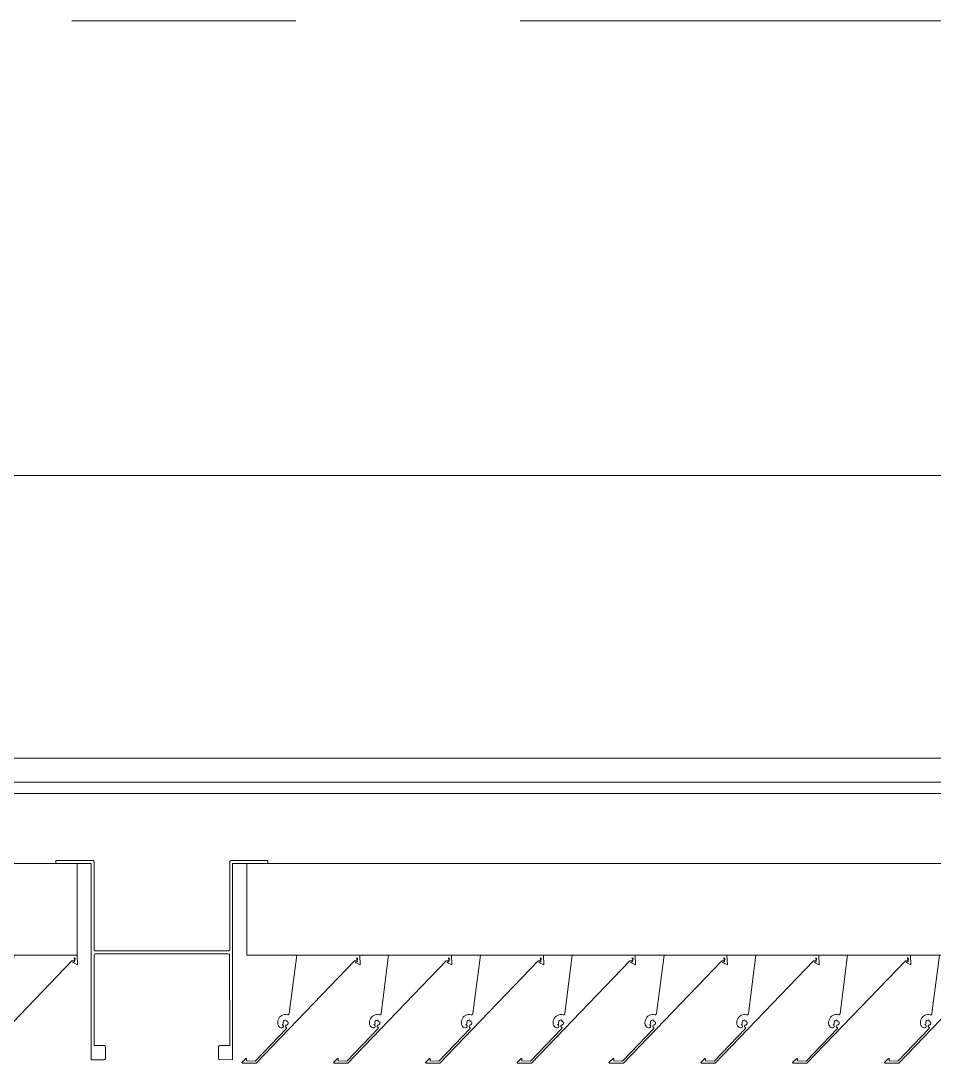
# Model space of a CAD drawing. Header units: millimetres. Extents: x -220592 to 404889, y -217665 to 38245.
# Drawn here: x 7753.5 to 7759.97, y -48111.6 to -48104.22 of the extents above; entities that cross this region are included whole.
import ezdxf

# ---------------------------------------------------------------- set-up
doc = ezdxf.new("R2010")
doc.units = ezdxf.units.MM
doc.linetypes.add('XKITLINE00', pattern=[0])
doc.layers.add('Part', color=7, linetype='Continuous', lineweight=0)
doc.layers.add('S-GRID', color=7, linetype='Continuous', lineweight=0)

# ---------------------------------------------------------------- blocks, each defined once
blk = doc.blocks.new('*A15106')
at = {"layer": 'S-GRID', "color": 7, "linetype": 'XKITLINE00', "lineweight": 0}
for p, q in [((16.216073, 106), (17.803573, 106)), ((19.391073, 106), (27.328573, 106))]:
    blk.add_line(p, q, dxfattribs=at)
blk = doc.blocks.new('*A15178')
at = {"layer": 'Part', "color": 7, "linetype": 'XKITLINE00', "lineweight": 0}
for p, q in [((10.939962, 100.610127), (39.739997, 100.610064)), ((10.939962, 100.530127), (39.739997, 100.530064))]:
    blk.add_line(p, q, dxfattribs=at)
blk = doc.blocks.new('*A15179')
at = {"layer": 'Part', "color": 7, "linetype": 'XKITLINE00', "lineweight": 0}
for p, q in [((16.368654, 100.054038), (16.104827, 100.054753)), ((16.104827, 100.054753), (16.104827, 100.05425)), ((16.373142, 100.050355), (16.368654, 100.054038)), ((16.374828, 100.0448), (16.373142, 100.050355)), ((16.375698, 99.420973), (16.374828, 100.0448)), ((17.335589, 100.048794), (17.335588, 100.048419)), ((17.339271, 100.053283), (17.335589, 100.048794)), ((17.344827, 100.054969), (17.339271, 100.053283)), ((17.604827, 100.055015), (17.344827, 100.054969)), ((17.355073, 98.644971), (17.35483, 100.034468)), ((17.60483, 100.035015), (17.604827, 100.055015)), ((16.379382, 99.416486), (16.375698, 99.420973)), ((16.384938, 99.414802), (16.379382, 99.416486)), ((17.324938, 99.414966), (16.384938, 99.414802)), ((17.328765, 99.415728), (17.324938, 99.414966)), ((17.333252, 99.419412), (17.328765, 99.415728)), ((16.375055, 98.7448), (16.374944, 99.384644)), ((16.448882, 98.744052), (16.375055, 98.7448)), ((16.453371, 98.740369), (16.448882, 98.744052)), ((17.265055, 98.744955), (17.2595, 98.743269)), ((17.33495, 98.744968), (17.265055, 98.744955)), ((16.455057, 98.734814), (16.453371, 98.740369)), ((16.45431, 98.650987), (16.455057, 98.734814)), ((17.255818, 98.738781), (17.255814, 98.738402)), ((17.2595, 98.743269), (17.255818, 98.738781))]:
    blk.add_line(p, q, dxfattribs=at)
blk = doc.blocks.new('*A15180')
at = {"layer": 'Part', "color": 7, "linetype": 'XKITLINE00', "lineweight": 0}
for p, q in [((40.030015, 102.780027), (10.690027, 102.780027)), ((40.030015, 100.780027), (10.690027, 100.780027))]:
    blk.add_line(p, q, dxfattribs=at)
blk = doc.blocks.new('*A15181')
at = {"layer": 'Part', "color": 7, "linetype": 'XKITLINE00', "lineweight": 0}
for p, q in [((16.368549, 100.053535), (16.104722, 100.05425)), ((16.104722, 100.05425), (16.104725, 100.03425)), ((16.104725, 100.03425), (16.354725, 100.034294)), ((16.354725, 100.034294), (16.354968, 98.644294)), ((16.373037, 100.049853), (16.368549, 100.053535)), ((16.374723, 100.044297), (16.373037, 100.049853)), ((16.375594, 99.420471), (16.374723, 100.044297)), ((17.335484, 100.048292), (17.334832, 99.424465)), ((17.339166, 100.05278), (17.335484, 100.048292)), ((17.344722, 100.054467), (17.339166, 100.05278)), ((17.604722, 100.054512), (17.344722, 100.054467)), ((17.354725, 100.034468), (17.604725, 100.034512)), ((17.354968, 98.644468), (17.354725, 100.034468)), ((17.604725, 100.034512), (17.604722, 100.054512)), ((16.379277, 99.415983), (16.375594, 99.420471)), ((16.384833, 99.414299), (16.379277, 99.415983)), ((17.324833, 99.414463), (16.384833, 99.414299)), ((17.32866, 99.415225), (17.324833, 99.414463)), ((17.333147, 99.418909), (17.32866, 99.415225)), ((17.334832, 99.424465), (17.333147, 99.418909)), ((16.374839, 99.384297), (16.376523, 99.389853)), ((16.37495, 98.744297), (16.374839, 99.384297)), ((16.376523, 99.389853), (16.38101, 99.393537)), ((16.38101, 99.393537), (17.324837, 99.394463)), ((17.324837, 99.394463), (17.330393, 99.392779)), ((17.330393, 99.392779), (17.334077, 99.388292)), ((17.334077, 99.388292), (17.33495, 98.744465)), ((16.448777, 98.743549), (16.37495, 98.744297)), ((16.453266, 98.739867), (16.448777, 98.743549)), ((17.26495, 98.744453), (17.259395, 98.742766)), ((17.33495, 98.744465), (17.26495, 98.744453)), ((16.454952, 98.734311), (16.453266, 98.739867)), ((16.454206, 98.650484), (16.454952, 98.734311)), ((17.255713, 98.738278), (17.254966, 98.654451)), ((17.259395, 98.742766), (17.255713, 98.738278)), ((16.354968, 98.644294), (16.444968, 98.64431)), ((16.444968, 98.64431), (16.450523, 98.645996)), ((16.450523, 98.645996), (16.454206, 98.650484)), ((17.254966, 98.654451), (17.256652, 98.648896)), ((17.256652, 98.648896), (17.261141, 98.645213)), ((17.261141, 98.645213), (17.354968, 98.644468))]:
    blk.add_line(p, q, dxfattribs=at)
blk = doc.blocks.new('*A15284')
at = {"layer": 'Part', "color": 7, "linetype": 'XKITLINE00', "lineweight": 0}
for p, q in [((16.217484, 99.345194), (15.521238, 98.620072)), ((15.756118, 98.970988), (15.809122, 99.384796)), ((16.236027, 99.348091), (16.217484, 99.345194)), ((16.223953, 99.332836), (16.224365, 99.337959)), ((16.224365, 99.337959), (16.236556, 99.338088)), ((16.233123, 99.365107), (16.236027, 99.348091)), ((16.239696, 99.363071), (16.233123, 99.365107)), ((16.236556, 99.338088), (16.239696, 99.363071)), ((16.25483, 99.384682), (16.25744, 99.317301)), ((16.25744, 99.317301), (16.223953, 99.332836)), ((15.749376, 98.962776), (15.753928, 98.965913)), ((15.753928, 98.965913), (15.756118, 98.970988)), ((15.674359, 98.906998), (15.675144, 98.917211)), ((15.674457, 98.900199), (15.674359, 98.906998)), ((15.675093, 98.894471), (15.674457, 98.900199)), ((15.676812, 98.88897), (15.675093, 98.894471)), ((15.675144, 98.917211), (15.677767, 98.927112)), ((15.677767, 98.927112), (15.68214, 98.936375)), ((15.68214, 98.936375), (15.688118, 98.944691)), ((15.688118, 98.944691), (15.695505, 98.951787)), ((15.695505, 98.951787), (15.704055, 98.957427)), ((15.704055, 98.957427), (15.713485, 98.961425)), ((15.710996, 98.89478), (15.706015, 98.89275)), ((15.706015, 98.89275), (15.711487, 98.889808)), ((15.713403, 98.899591), (15.710996, 98.89478)), ((15.712842, 98.912009), (15.712498, 98.905509)), ((15.712498, 98.905509), (15.713403, 98.899591)), ((15.71544, 98.917977), (15.712842, 98.912009)), ((15.713485, 98.961425), (15.723484, 98.963648)), ((15.719962, 98.922659), (15.71544, 98.917977)), ((15.725836, 98.925461), (15.719962, 98.922659)), ((15.723484, 98.963648), (15.73372, 98.964023)), ((15.73232, 98.92603), (15.725836, 98.925461)), ((15.733426, 98.918325), (15.73232, 98.92603)), ((15.733248, 98.889478), (15.740822, 98.892592)), ((15.740486, 98.919494), (15.733426, 98.918325)), ((15.73372, 98.964023), (15.743854, 98.962537)), ((15.74143, 98.912329), (15.740486, 98.919494)), ((15.740822, 98.892592), (15.745608, 98.897259)), ((15.74882, 98.910007), (15.74143, 98.912329)), ((15.743854, 98.962537), (15.749376, 98.962776)), ((15.745608, 98.897259), (15.748398, 98.903335)), ((15.748398, 98.903335), (15.74882, 98.910007)), ((15.514871, 98.635107), (15.736274, 98.866123)), ((15.679552, 98.8839), (15.676812, 98.88897)), ((15.68321, 98.879447), (15.679552, 98.8839)), ((15.687653, 98.875775), (15.68321, 98.879447)), ((15.692716, 98.873021), (15.687653, 98.875775)), ((15.698212, 98.871286), (15.692716, 98.873021)), ((15.705982, 98.87079), (15.698212, 98.871286)), ((15.711456, 98.87343), (15.705982, 98.87079)), ((15.714693, 98.878574), (15.711456, 98.87343)), ((15.711487, 98.889808), (15.714705, 98.884652)), ((15.714705, 98.884652), (15.714693, 98.878574)), ((15.728885, 98.879401), (15.729091, 98.885295)), ((15.732739, 98.874937), (15.728885, 98.879401)), ((15.729091, 98.885295), (15.733248, 98.889478)), ((15.737366, 98.871282), (15.732739, 98.874937)), ((15.736274, 98.866123), (15.737366, 98.871282)), ((15.419619, 98.625306), (15.448507, 98.653955)), ((15.422087, 98.620625), (15.419619, 98.625306)), ((15.521238, 98.620072), (15.422087, 98.620625)), ((15.448507, 98.653955), (15.453428, 98.65287)), ((15.453428, 98.65287), (15.453525, 98.63545)), ((15.453525, 98.63545), (15.514871, 98.635107))]:
    blk.add_line(p, q, dxfattribs=at)
blk = doc.blocks.new('*A15285')
at = {"layer": 'Part', "color": 7, "linetype": 'XKITLINE00', "lineweight": 0}
for p, q in [((16.25483, 100.034796), (6.044744, 100.034796)), ((6.044744, 99.384796), (6.044744, 100.034796)), ((16.25483, 99.384796), (16.25483, 100.034796)), ((16.25483, 99.384796), (6.044744, 99.384796))]:
    blk.add_line(p, q, dxfattribs=at)
blk = doc.blocks.new('*A15302')
at = {"layer": 'Part', "color": 7, "linetype": 'XKITLINE00', "lineweight": 0}
for p, q in [((18.217484, 99.345194), (17.521238, 98.620072)), ((17.756118, 98.970988), (17.809122, 99.384796)), ((18.236027, 99.348091), (18.217484, 99.345194)), ((18.223953, 99.332836), (18.224365, 99.337959)), ((18.224365, 99.337959), (18.236556, 99.338088)), ((18.233123, 99.365107), (18.236027, 99.348091)), ((18.239696, 99.363071), (18.233123, 99.365107)), ((18.236556, 99.338088), (18.239696, 99.363071)), ((18.254826, 99.384796), (18.25744, 99.317301)), ((18.25744, 99.317301), (18.223953, 99.332836)), ((17.749376, 98.962776), (17.753928, 98.965913)), ((17.753928, 98.965913), (17.756118, 98.970988)), ((17.674359, 98.906998), (17.675144, 98.917211)), ((17.674457, 98.900199), (17.674359, 98.906998)), ((17.675093, 98.894471), (17.674457, 98.900199)), ((17.676812, 98.88897), (17.675093, 98.894471)), ((17.675144, 98.917211), (17.677767, 98.927112)), ((17.677767, 98.927112), (17.68214, 98.936375)), ((17.68214, 98.936375), (17.688118, 98.944691)), ((17.688118, 98.944691), (17.695505, 98.951787)), ((17.695505, 98.951787), (17.704055, 98.957427)), ((17.704055, 98.957427), (17.713485, 98.961425)), ((17.710996, 98.89478), (17.706015, 98.89275)), ((17.706015, 98.89275), (17.711487, 98.889808)), ((17.713403, 98.899591), (17.710996, 98.89478)), ((17.712842, 98.912009), (17.712498, 98.905509)), ((17.712498, 98.905509), (17.713403, 98.899591)), ((17.71544, 98.917977), (17.712842, 98.912009)), ((17.713485, 98.961425), (17.723484, 98.963648)), ((17.719962, 98.922659), (17.71544, 98.917977)), ((17.725836, 98.925461), (17.719962, 98.922659)), ((17.723484, 98.963648), (17.73372, 98.964023)), ((17.73232, 98.92603), (17.725836, 98.925461)), ((17.733426, 98.918325), (17.73232, 98.92603)), ((17.733248, 98.889478), (17.740822, 98.892592)), ((17.740486, 98.919494), (17.733426, 98.918325)), ((17.73372, 98.964023), (17.743854, 98.962537)), ((17.74143, 98.912329), (17.740486, 98.919494)), ((17.740822, 98.892592), (17.745608, 98.897259)), ((17.74882, 98.910007), (17.74143, 98.912329)), ((17.743854, 98.962537), (17.749376, 98.962776)), ((17.745608, 98.897259), (17.748398, 98.903335)), ((17.748398, 98.903335), (17.74882, 98.910007)), ((17.514871, 98.635107), (17.736274, 98.866123)), ((17.679552, 98.8839), (17.676812, 98.88897)), ((17.68321, 98.879447), (17.679552, 98.8839)), ((17.687653, 98.875775), (17.68321, 98.879447)), ((17.692716, 98.873021), (17.687653, 98.875775)), ((17.698212, 98.871286), (17.692716, 98.873021)), ((17.705982, 98.87079), (17.698212, 98.871286)), ((17.711456, 98.87343), (17.705982, 98.87079)), ((17.714693, 98.878574), (17.711456, 98.87343)), ((17.711487, 98.889808), (17.714705, 98.884652)), ((17.714705, 98.884652), (17.714693, 98.878574)), ((17.728885, 98.879401), (17.729091, 98.885295)), ((17.732739, 98.874937), (17.728885, 98.879401)), ((17.729091, 98.885295), (17.733248, 98.889478)), ((17.737366, 98.871282), (17.732739, 98.874937)), ((17.736274, 98.866123), (17.737366, 98.871282)), ((17.419619, 98.625306), (17.448507, 98.653955)), ((17.422087, 98.620625), (17.419619, 98.625306)), ((17.521238, 98.620072), (17.422087, 98.620625)), ((17.448507, 98.653955), (17.453428, 98.65287)), ((17.453428, 98.65287), (17.453525, 98.63545)), ((17.453525, 98.63545), (17.514871, 98.635107))]:
    blk.add_line(p, q, dxfattribs=at)
blk = doc.blocks.new('*A15303')
at = {"layer": 'Part', "color": 7, "linetype": 'XKITLINE00', "lineweight": 0}
for p, q in [((18.867484, 99.345194), (18.171238, 98.620072)), ((18.406118, 98.970988), (18.459122, 99.384796)), ((18.886027, 99.348091), (18.867484, 99.345194)), ((18.873953, 99.332836), (18.874365, 99.337959)), ((18.874365, 99.337959), (18.886556, 99.338088)), ((18.883123, 99.365107), (18.886027, 99.348091)), ((18.889696, 99.363071), (18.883123, 99.365107)), ((18.886556, 99.338088), (18.889696, 99.363071)), ((18.904826, 99.384796), (18.90744, 99.317301)), ((18.90744, 99.317301), (18.873953, 99.332836)), ((18.399376, 98.962776), (18.403928, 98.965913)), ((18.403928, 98.965913), (18.406118, 98.970988)), ((18.324359, 98.906998), (18.325144, 98.917211)), ((18.324457, 98.900199), (18.324359, 98.906998)), ((18.325093, 98.894471), (18.324457, 98.900199)), ((18.326812, 98.88897), (18.325093, 98.894471)), ((18.325144, 98.917211), (18.327767, 98.927112)), ((18.327767, 98.927112), (18.33214, 98.936375)), ((18.33214, 98.936375), (18.338118, 98.944691)), ((18.338118, 98.944691), (18.345505, 98.951787)), ((18.345505, 98.951787), (18.354055, 98.957427)), ((18.354055, 98.957427), (18.363485, 98.961425)), ((18.360996, 98.89478), (18.356015, 98.89275)), ((18.356015, 98.89275), (18.361487, 98.889808)), ((18.363403, 98.899591), (18.360996, 98.89478)), ((18.362842, 98.912009), (18.362498, 98.905509)), ((18.362498, 98.905509), (18.363403, 98.899591)), ((18.36544, 98.917977), (18.362842, 98.912009)), ((18.363485, 98.961425), (18.373484, 98.963648)), ((18.369962, 98.922659), (18.36544, 98.917977)), ((18.375836, 98.925461), (18.369962, 98.922659)), ((18.373484, 98.963648), (18.38372, 98.964023)), ((18.38232, 98.92603), (18.375836, 98.925461)), ((18.383426, 98.918325), (18.38232, 98.92603)), ((18.383248, 98.889478), (18.390822, 98.892592)), ((18.390486, 98.919494), (18.383426, 98.918325)), ((18.38372, 98.964023), (18.393854, 98.962537)), ((18.39143, 98.912329), (18.390486, 98.919494)), ((18.390822, 98.892592), (18.395608, 98.897259)), ((18.39882, 98.910007), (18.39143, 98.912329)), ((18.393854, 98.962537), (18.399376, 98.962776)), ((18.395608, 98.897259), (18.398398, 98.903335)), ((18.398398, 98.903335), (18.39882, 98.910007)), ((18.164871, 98.635107), (18.386274, 98.866123)), ((18.329552, 98.8839), (18.326812, 98.88897)), ((18.33321, 98.879447), (18.329552, 98.8839)), ((18.337653, 98.875775), (18.33321, 98.879447)), ((18.342716, 98.873021), (18.337653, 98.875775)), ((18.348212, 98.871286), (18.342716, 98.873021)), ((18.355982, 98.87079), (18.348212, 98.871286)), ((18.361456, 98.87343), (18.355982, 98.87079)), ((18.364693, 98.878574), (18.361456, 98.87343)), ((18.361487, 98.889808), (18.364705, 98.884652)), ((18.364705, 98.884652), (18.364693, 98.878574)), ((18.378885, 98.879401), (18.379091, 98.885295)), ((18.382739, 98.874937), (18.378885, 98.879401)), ((18.379091, 98.885295), (18.383248, 98.889478)), ((18.387366, 98.871282), (18.382739, 98.874937)), ((18.386274, 98.866123), (18.387366, 98.871282)), ((18.069619, 98.625306), (18.098507, 98.653955)), ((18.072087, 98.620625), (18.069619, 98.625306)), ((18.171238, 98.620072), (18.072087, 98.620625)), ((18.098507, 98.653955), (18.103428, 98.65287)), ((18.103428, 98.65287), (18.103525, 98.63545)), ((18.103525, 98.63545), (18.164871, 98.635107))]:
    blk.add_line(p, q, dxfattribs=at)
blk = doc.blocks.new('*A15304')
at = {"layer": 'Part', "color": 7, "linetype": 'XKITLINE00', "lineweight": 0}
for p, q in [((19.517484, 99.345194), (18.821238, 98.620072)), ((19.056118, 98.970988), (19.109122, 99.384796)), ((19.536027, 99.348091), (19.517484, 99.345194)), ((19.523953, 99.332836), (19.524365, 99.337959)), ((19.524365, 99.337959), (19.536556, 99.338088)), ((19.533123, 99.365107), (19.536027, 99.348091)), ((19.539696, 99.363071), (19.533123, 99.365107)), ((19.536556, 99.338088), (19.539696, 99.363071)), ((19.554826, 99.384796), (19.55744, 99.317301)), ((19.55744, 99.317301), (19.523953, 99.332836)), ((19.049376, 98.962776), (19.053928, 98.965913)), ((19.053928, 98.965913), (19.056118, 98.970988)), ((18.974359, 98.906998), (18.975144, 98.917211)), ((18.974457, 98.900199), (18.974359, 98.906998)), ((18.975093, 98.894471), (18.974457, 98.900199)), ((18.976812, 98.88897), (18.975093, 98.894471)), ((18.975144, 98.917211), (18.977767, 98.927112)), ((18.977767, 98.927112), (18.98214, 98.936375)), ((18.98214, 98.936375), (18.988118, 98.944691)), ((18.988118, 98.944691), (18.995505, 98.951787)), ((18.995505, 98.951787), (19.004055, 98.957427)), ((19.004055, 98.957427), (19.013485, 98.961425)), ((19.010996, 98.89478), (19.006015, 98.89275)), ((19.006015, 98.89275), (19.011487, 98.889808)), ((19.013403, 98.899591), (19.010996, 98.89478)), ((19.012842, 98.912009), (19.012498, 98.905509)), ((19.012498, 98.905509), (19.013403, 98.899591)), ((19.01544, 98.917977), (19.012842, 98.912009)), ((19.013485, 98.961425), (19.023484, 98.963648)), ((19.019962, 98.922659), (19.01544, 98.917977)), ((19.025836, 98.925461), (19.019962, 98.922659)), ((19.023484, 98.963648), (19.03372, 98.964023)), ((19.03232, 98.92603), (19.025836, 98.925461)), ((19.033426, 98.918325), (19.03232, 98.92603)), ((19.033248, 98.889478), (19.040822, 98.892592)), ((19.040486, 98.919494), (19.033426, 98.918325)), ((19.03372, 98.964023), (19.043854, 98.962537)), ((19.04143, 98.912329), (19.040486, 98.919494)), ((19.040822, 98.892592), (19.045608, 98.897259)), ((19.04882, 98.910007), (19.04143, 98.912329)), ((19.043854, 98.962537), (19.049376, 98.962776)), ((19.045608, 98.897259), (19.048398, 98.903335)), ((19.048398, 98.903335), (19.04882, 98.910007)), ((18.814871, 98.635107), (19.036274, 98.866123)), ((18.979552, 98.8839), (18.976812, 98.88897)), ((18.98321, 98.879447), (18.979552, 98.8839)), ((18.987653, 98.875775), (18.98321, 98.879447)), ((18.992716, 98.873021), (18.987653, 98.875775)), ((18.998212, 98.871286), (18.992716, 98.873021)), ((19.005982, 98.87079), (18.998212, 98.871286)), ((19.011456, 98.87343), (19.005982, 98.87079)), ((19.014693, 98.878574), (19.011456, 98.87343)), ((19.011487, 98.889808), (19.014705, 98.884652)), ((19.014705, 98.884652), (19.014693, 98.878574)), ((19.028885, 98.879401), (19.029091, 98.885295)), ((19.032739, 98.874937), (19.028885, 98.879401)), ((19.029091, 98.885295), (19.033248, 98.889478)), ((19.037366, 98.871282), (19.032739, 98.874937)), ((19.036274, 98.866123), (19.037366, 98.871282)), ((18.719619, 98.625306), (18.748507, 98.653955)), ((18.722087, 98.620625), (18.719619, 98.625306)), ((18.821238, 98.620072), (18.722087, 98.620625)), ((18.748507, 98.653955), (18.753428, 98.65287)), ((18.753428, 98.65287), (18.753525, 98.63545)), ((18.753525, 98.63545), (18.814871, 98.635107))]:
    blk.add_line(p, q, dxfattribs=at)
blk = doc.blocks.new('*A15305')
at = {"layer": 'Part', "color": 7, "linetype": 'XKITLINE00', "lineweight": 0}
for p, q in [((20.167484, 99.345194), (19.471238, 98.620072)), ((19.706118, 98.970988), (19.759122, 99.384796)), ((20.186027, 99.348091), (20.167484, 99.345194)), ((20.173953, 99.332836), (20.174365, 99.337959)), ((20.174365, 99.337959), (20.186556, 99.338088)), ((20.183123, 99.365107), (20.186027, 99.348091)), ((20.189696, 99.363071), (20.183123, 99.365107)), ((20.186556, 99.338088), (20.189696, 99.363071)), ((20.204826, 99.384796), (20.20744, 99.317301)), ((20.20744, 99.317301), (20.173953, 99.332836)), ((19.699376, 98.962776), (19.703928, 98.965913)), ((19.703928, 98.965913), (19.706118, 98.970988)), ((19.624359, 98.906998), (19.625144, 98.917211)), ((19.624457, 98.900199), (19.624359, 98.906998)), ((19.625093, 98.894471), (19.624457, 98.900199)), ((19.626812, 98.88897), (19.625093, 98.894471)), ((19.625144, 98.917211), (19.627767, 98.927112)), ((19.627767, 98.927112), (19.63214, 98.936375)), ((19.63214, 98.936375), (19.638118, 98.944691)), ((19.638118, 98.944691), (19.645505, 98.951787)), ((19.645505, 98.951787), (19.654055, 98.957427)), ((19.654055, 98.957427), (19.663485, 98.961425)), ((19.660996, 98.89478), (19.656015, 98.89275)), ((19.656015, 98.89275), (19.661487, 98.889808)), ((19.663403, 98.899591), (19.660996, 98.89478)), ((19.662842, 98.912009), (19.662498, 98.905509)), ((19.662498, 98.905509), (19.663403, 98.899591)), ((19.66544, 98.917977), (19.662842, 98.912009)), ((19.663485, 98.961425), (19.673484, 98.963648)), ((19.669962, 98.922659), (19.66544, 98.917977)), ((19.675836, 98.925461), (19.669962, 98.922659)), ((19.673484, 98.963648), (19.68372, 98.964023)), ((19.68232, 98.92603), (19.675836, 98.925461)), ((19.683426, 98.918325), (19.68232, 98.92603)), ((19.683248, 98.889478), (19.690822, 98.892592)), ((19.690486, 98.919494), (19.683426, 98.918325)), ((19.68372, 98.964023), (19.693854, 98.962537)), ((19.69143, 98.912329), (19.690486, 98.919494)), ((19.690822, 98.892592), (19.695608, 98.897259)), ((19.69882, 98.910007), (19.69143, 98.912329)), ((19.693854, 98.962537), (19.699376, 98.962776)), ((19.695608, 98.897259), (19.698398, 98.903335)), ((19.698398, 98.903335), (19.69882, 98.910007)), ((19.464871, 98.635107), (19.686274, 98.866123)), ((19.629552, 98.8839), (19.626812, 98.88897)), ((19.63321, 98.879447), (19.629552, 98.8839)), ((19.637653, 98.875775), (19.63321, 98.879447)), ((19.642716, 98.873021), (19.637653, 98.875775)), ((19.648212, 98.871286), (19.642716, 98.873021)), ((19.655982, 98.87079), (19.648212, 98.871286)), ((19.661456, 98.87343), (19.655982, 98.87079)), ((19.664693, 98.878574), (19.661456, 98.87343)), ((19.661487, 98.889808), (19.664705, 98.884652)), ((19.664705, 98.884652), (19.664693, 98.878574)), ((19.678885, 98.879401), (19.679091, 98.885295)), ((19.682739, 98.874937), (19.678885, 98.879401)), ((19.679091, 98.885295), (19.683248, 98.889478)), ((19.687366, 98.871282), (19.682739, 98.874937)), ((19.686274, 98.866123), (19.687366, 98.871282)), ((19.369619, 98.625306), (19.398507, 98.653955)), ((19.372087, 98.620625), (19.369619, 98.625306)), ((19.471238, 98.620072), (19.372087, 98.620625)), ((19.398507, 98.653955), (19.403428, 98.65287)), ((19.403428, 98.65287), (19.403525, 98.63545)), ((19.403525, 98.63545), (19.464871, 98.635107))]:
    blk.add_line(p, q, dxfattribs=at)
blk = doc.blocks.new('*A15306')
at = {"layer": 'Part', "color": 7, "linetype": 'XKITLINE00', "lineweight": 0}
for p, q in [((20.817484, 99.345194), (20.121238, 98.620072)), ((20.356118, 98.970988), (20.409122, 99.384796)), ((20.836027, 99.348091), (20.817484, 99.345194)), ((20.823953, 99.332836), (20.824365, 99.337959)), ((20.824365, 99.337959), (20.836556, 99.338088)), ((20.833123, 99.365107), (20.836027, 99.348091)), ((20.839696, 99.363071), (20.833123, 99.365107)), ((20.836556, 99.338088), (20.839696, 99.363071)), ((20.854826, 99.384796), (20.85744, 99.317301)), ((20.85744, 99.317301), (20.823953, 99.332836)), ((20.349376, 98.962776), (20.353928, 98.965913)), ((20.353928, 98.965913), (20.356118, 98.970988)), ((20.274359, 98.906998), (20.275144, 98.917211)), ((20.274457, 98.900199), (20.274359, 98.906998)), ((20.275093, 98.894471), (20.274457, 98.900199)), ((20.276812, 98.88897), (20.275093, 98.894471)), ((20.275144, 98.917211), (20.277767, 98.927112)), ((20.277767, 98.927112), (20.28214, 98.936375)), ((20.28214, 98.936375), (20.288118, 98.944691)), ((20.288118, 98.944691), (20.295505, 98.951787)), ((20.295505, 98.951787), (20.304055, 98.957427)), ((20.304055, 98.957427), (20.313485, 98.961425)), ((20.310996, 98.89478), (20.306015, 98.89275)), ((20.306015, 98.89275), (20.311487, 98.889808)), ((20.313403, 98.899591), (20.310996, 98.89478)), ((20.312842, 98.912009), (20.312498, 98.905509)), ((20.312498, 98.905509), (20.313403, 98.899591)), ((20.31544, 98.917977), (20.312842, 98.912009)), ((20.313485, 98.961425), (20.323484, 98.963648)), ((20.319962, 98.922659), (20.31544, 98.917977)), ((20.325836, 98.925461), (20.319962, 98.922659)), ((20.323484, 98.963648), (20.33372, 98.964023)), ((20.33232, 98.92603), (20.325836, 98.925461)), ((20.333426, 98.918325), (20.33232, 98.92603)), ((20.333248, 98.889478), (20.340822, 98.892592)), ((20.340486, 98.919494), (20.333426, 98.918325)), ((20.33372, 98.964023), (20.343854, 98.962537)), ((20.34143, 98.912329), (20.340486, 98.919494)), ((20.340822, 98.892592), (20.345608, 98.897259)), ((20.34882, 98.910007), (20.34143, 98.912329)), ((20.343854, 98.962537), (20.349376, 98.962776)), ((20.345608, 98.897259), (20.348398, 98.903335)), ((20.348398, 98.903335), (20.34882, 98.910007)), ((20.114871, 98.635107), (20.336274, 98.866123)), ((20.279552, 98.8839), (20.276812, 98.88897)), ((20.28321, 98.879447), (20.279552, 98.8839)), ((20.287653, 98.875775), (20.28321, 98.879447)), ((20.292716, 98.873021), (20.287653, 98.875775)), ((20.298212, 98.871286), (20.292716, 98.873021)), ((20.305982, 98.87079), (20.298212, 98.871286)), ((20.311456, 98.87343), (20.305982, 98.87079)), ((20.314693, 98.878574), (20.311456, 98.87343)), ((20.311487, 98.889808), (20.314705, 98.884652)), ((20.314705, 98.884652), (20.314693, 98.878574)), ((20.328885, 98.879401), (20.329091, 98.885295)), ((20.332739, 98.874937), (20.328885, 98.879401)), ((20.329091, 98.885295), (20.333248, 98.889478)), ((20.337366, 98.871282), (20.332739, 98.874937)), ((20.336274, 98.866123), (20.337366, 98.871282)), ((20.019619, 98.625306), (20.048507, 98.653955)), ((20.022087, 98.620625), (20.019619, 98.625306)), ((20.121238, 98.620072), (20.022087, 98.620625)), ((20.048507, 98.653955), (20.053428, 98.65287)), ((20.053428, 98.65287), (20.053525, 98.63545)), ((20.053525, 98.63545), (20.114871, 98.635107))]:
    blk.add_line(p, q, dxfattribs=at)
blk = doc.blocks.new('*A15307')
at = {"layer": 'Part', "color": 7, "linetype": 'XKITLINE00', "lineweight": 0}
for p, q in [((21.467484, 99.345194), (20.771238, 98.620072)), ((21.006118, 98.970988), (21.059122, 99.384796)), ((21.486027, 99.348091), (21.467484, 99.345194)), ((21.473953, 99.332836), (21.474365, 99.337959)), ((21.474365, 99.337959), (21.486556, 99.338088)), ((21.483123, 99.365107), (21.486027, 99.348091)), ((21.489696, 99.363071), (21.483123, 99.365107)), ((21.486556, 99.338088), (21.489696, 99.363071)), ((21.504826, 99.384796), (21.50744, 99.317301)), ((21.50744, 99.317301), (21.473953, 99.332836)), ((20.999376, 98.962776), (21.003928, 98.965913)), ((21.003928, 98.965913), (21.006118, 98.970988)), ((20.924359, 98.906998), (20.925144, 98.917211)), ((20.924457, 98.900199), (20.924359, 98.906998)), ((20.925093, 98.894471), (20.924457, 98.900199)), ((20.926812, 98.88897), (20.925093, 98.894471)), ((20.925144, 98.917211), (20.927767, 98.927112)), ((20.927767, 98.927112), (20.93214, 98.936375)), ((20.93214, 98.936375), (20.938118, 98.944691)), ((20.938118, 98.944691), (20.945505, 98.951787)), ((20.945505, 98.951787), (20.954055, 98.957427)), ((20.954055, 98.957427), (20.963485, 98.961425)), ((20.960996, 98.89478), (20.956015, 98.89275)), ((20.956015, 98.89275), (20.961487, 98.889808)), ((20.963403, 98.899591), (20.960996, 98.89478)), ((20.962842, 98.912009), (20.962498, 98.905509)), ((20.962498, 98.905509), (20.963403, 98.899591)), ((20.96544, 98.917977), (20.962842, 98.912009)), ((20.963485, 98.961425), (20.973484, 98.963648)), ((20.969962, 98.922659), (20.96544, 98.917977)), ((20.975836, 98.925461), (20.969962, 98.922659)), ((20.973484, 98.963648), (20.98372, 98.964023)), ((20.98232, 98.92603), (20.975836, 98.925461)), ((20.983426, 98.918325), (20.98232, 98.92603)), ((20.983248, 98.889478), (20.990822, 98.892592)), ((20.990486, 98.919494), (20.983426, 98.918325)), ((20.98372, 98.964023), (20.993854, 98.962537)), ((20.99143, 98.912329), (20.990486, 98.919494)), ((20.990822, 98.892592), (20.995608, 98.897259)), ((20.99882, 98.910007), (20.99143, 98.912329)), ((20.993854, 98.962537), (20.999376, 98.962776)), ((20.995608, 98.897259), (20.998398, 98.903335)), ((20.998398, 98.903335), (20.99882, 98.910007)), ((20.764871, 98.635107), (20.986274, 98.866123)), ((20.929552, 98.8839), (20.926812, 98.88897)), ((20.93321, 98.879447), (20.929552, 98.8839)), ((20.937653, 98.875775), (20.93321, 98.879447)), ((20.942716, 98.873021), (20.937653, 98.875775)), ((20.948212, 98.871286), (20.942716, 98.873021)), ((20.955982, 98.87079), (20.948212, 98.871286)), ((20.961456, 98.87343), (20.955982, 98.87079)), ((20.964693, 98.878574), (20.961456, 98.87343)), ((20.961487, 98.889808), (20.964705, 98.884652)), ((20.964705, 98.884652), (20.964693, 98.878574)), ((20.978885, 98.879401), (20.979091, 98.885295)), ((20.982739, 98.874937), (20.978885, 98.879401)), ((20.979091, 98.885295), (20.983248, 98.889478)), ((20.987366, 98.871282), (20.982739, 98.874937)), ((20.986274, 98.866123), (20.987366, 98.871282)), ((20.669619, 98.625306), (20.698507, 98.653955)), ((20.672087, 98.620625), (20.669619, 98.625306)), ((20.771238, 98.620072), (20.672087, 98.620625)), ((20.698507, 98.653955), (20.703428, 98.65287)), ((20.703428, 98.65287), (20.703525, 98.63545)), ((20.703525, 98.63545), (20.764871, 98.635107))]:
    blk.add_line(p, q, dxfattribs=at)
blk = doc.blocks.new('*A15308')
at = {"layer": 'Part', "color": 7, "linetype": 'XKITLINE00', "lineweight": 0}
for p, q in [((22.117484, 99.345194), (21.421238, 98.620072)), ((21.656118, 98.970988), (21.709122, 99.384796)), ((22.136027, 99.348091), (22.117484, 99.345194)), ((22.123953, 99.332836), (22.124365, 99.337959)), ((22.124365, 99.337959), (22.136556, 99.338088)), ((22.133123, 99.365107), (22.136027, 99.348091)), ((22.139696, 99.363071), (22.133123, 99.365107)), ((22.136556, 99.338088), (22.139696, 99.363071)), ((22.154826, 99.384796), (22.15744, 99.317301)), ((22.15744, 99.317301), (22.123953, 99.332836)), ((21.649376, 98.962776), (21.653928, 98.965913)), ((21.653928, 98.965913), (21.656118, 98.970988)), ((21.574359, 98.906998), (21.575144, 98.917211)), ((21.574457, 98.900199), (21.574359, 98.906998)), ((21.575093, 98.894471), (21.574457, 98.900199)), ((21.576812, 98.88897), (21.575093, 98.894471)), ((21.575144, 98.917211), (21.577767, 98.927112)), ((21.577767, 98.927112), (21.58214, 98.936375)), ((21.58214, 98.936375), (21.588118, 98.944691)), ((21.588118, 98.944691), (21.595505, 98.951787)), ((21.595505, 98.951787), (21.604055, 98.957427)), ((21.604055, 98.957427), (21.613485, 98.961425)), ((21.610996, 98.89478), (21.606015, 98.89275)), ((21.606015, 98.89275), (21.611487, 98.889808)), ((21.613403, 98.899591), (21.610996, 98.89478)), ((21.612842, 98.912009), (21.612498, 98.905509)), ((21.612498, 98.905509), (21.613403, 98.899591)), ((21.61544, 98.917977), (21.612842, 98.912009)), ((21.613485, 98.961425), (21.623484, 98.963648)), ((21.619962, 98.922659), (21.61544, 98.917977)), ((21.625836, 98.925461), (21.619962, 98.922659)), ((21.623484, 98.963648), (21.63372, 98.964023)), ((21.63232, 98.92603), (21.625836, 98.925461)), ((21.633426, 98.918325), (21.63232, 98.92603)), ((21.633248, 98.889478), (21.640822, 98.892592)), ((21.640486, 98.919494), (21.633426, 98.918325)), ((21.63372, 98.964023), (21.643854, 98.962537)), ((21.64143, 98.912329), (21.640486, 98.919494)), ((21.640822, 98.892592), (21.645608, 98.897259)), ((21.64882, 98.910007), (21.64143, 98.912329)), ((21.643854, 98.962537), (21.649376, 98.962776)), ((21.645608, 98.897259), (21.648398, 98.903335)), ((21.648398, 98.903335), (21.64882, 98.910007)), ((21.414871, 98.635107), (21.636274, 98.866123)), ((21.579552, 98.8839), (21.576812, 98.88897)), ((21.58321, 98.879447), (21.579552, 98.8839)), ((21.587653, 98.875775), (21.58321, 98.879447)), ((21.592716, 98.873021), (21.587653, 98.875775)), ((21.598212, 98.871286), (21.592716, 98.873021)), ((21.605982, 98.87079), (21.598212, 98.871286)), ((21.611456, 98.87343), (21.605982, 98.87079)), ((21.614693, 98.878574), (21.611456, 98.87343)), ((21.611487, 98.889808), (21.614705, 98.884652)), ((21.614705, 98.884652), (21.614693, 98.878574)), ((21.628885, 98.879401), (21.629091, 98.885295)), ((21.632739, 98.874937), (21.628885, 98.879401)), ((21.629091, 98.885295), (21.633248, 98.889478)), ((21.637366, 98.871282), (21.632739, 98.874937)), ((21.636274, 98.866123), (21.637366, 98.871282)), ((21.319619, 98.625306), (21.348507, 98.653955)), ((21.322087, 98.620625), (21.319619, 98.625306)), ((21.421238, 98.620072), (21.322087, 98.620625)), ((21.348507, 98.653955), (21.353428, 98.65287)), ((21.353428, 98.65287), (21.353525, 98.63545)), ((21.353525, 98.63545), (21.414871, 98.635107))]:
    blk.add_line(p, q, dxfattribs=at)
blk = doc.blocks.new('*A15309')
at = {"layer": 'Part', "color": 7, "linetype": 'XKITLINE00', "lineweight": 0}
for p, q in [((22.767484, 99.345194), (22.071238, 98.620072)), ((22.306118, 98.970988), (22.359122, 99.384796)), ((22.786027, 99.348091), (22.767484, 99.345194)), ((22.773953, 99.332836), (22.774365, 99.337959)), ((22.774365, 99.337959), (22.786556, 99.338088)), ((22.783123, 99.365107), (22.786027, 99.348091)), ((22.789696, 99.363071), (22.783123, 99.365107)), ((22.786556, 99.338088), (22.789696, 99.363071)), ((22.804826, 99.384796), (22.80744, 99.317301)), ((22.80744, 99.317301), (22.773953, 99.332836)), ((22.299376, 98.962776), (22.303928, 98.965913)), ((22.303928, 98.965913), (22.306118, 98.970988)), ((22.224359, 98.906998), (22.225144, 98.917211)), ((22.224457, 98.900199), (22.224359, 98.906998)), ((22.225093, 98.894471), (22.224457, 98.900199)), ((22.226812, 98.88897), (22.225093, 98.894471)), ((22.225144, 98.917211), (22.227767, 98.927112)), ((22.227767, 98.927112), (22.23214, 98.936375)), ((22.23214, 98.936375), (22.238118, 98.944691)), ((22.238118, 98.944691), (22.245505, 98.951787)), ((22.245505, 98.951787), (22.254055, 98.957427)), ((22.254055, 98.957427), (22.263485, 98.961425)), ((22.260996, 98.89478), (22.256015, 98.89275)), ((22.256015, 98.89275), (22.261487, 98.889808)), ((22.263403, 98.899591), (22.260996, 98.89478)), ((22.262842, 98.912009), (22.262498, 98.905509)), ((22.262498, 98.905509), (22.263403, 98.899591)), ((22.26544, 98.917977), (22.262842, 98.912009)), ((22.263485, 98.961425), (22.273484, 98.963648)), ((22.269962, 98.922659), (22.26544, 98.917977)), ((22.275836, 98.925461), (22.269962, 98.922659)), ((22.273484, 98.963648), (22.28372, 98.964023)), ((22.28232, 98.92603), (22.275836, 98.925461)), ((22.283426, 98.918325), (22.28232, 98.92603)), ((22.283248, 98.889478), (22.290822, 98.892592)), ((22.290486, 98.919494), (22.283426, 98.918325)), ((22.28372, 98.964023), (22.293854, 98.962537)), ((22.29143, 98.912329), (22.290486, 98.919494)), ((22.290822, 98.892592), (22.295608, 98.897259)), ((22.29882, 98.910007), (22.29143, 98.912329)), ((22.293854, 98.962537), (22.299376, 98.962776)), ((22.295608, 98.897259), (22.298398, 98.903335)), ((22.298398, 98.903335), (22.29882, 98.910007)), ((22.064871, 98.635107), (22.286274, 98.866123)), ((22.229552, 98.8839), (22.226812, 98.88897)), ((22.23321, 98.879447), (22.229552, 98.8839)), ((22.237653, 98.875775), (22.23321, 98.879447)), ((22.242716, 98.873021), (22.237653, 98.875775)), ((22.248212, 98.871286), (22.242716, 98.873021)), ((22.255982, 98.87079), (22.248212, 98.871286)), ((22.261456, 98.87343), (22.255982, 98.87079)), ((22.264693, 98.878574), (22.261456, 98.87343)), ((22.261487, 98.889808), (22.264705, 98.884652)), ((22.264705, 98.884652), (22.264693, 98.878574)), ((22.278885, 98.879401), (22.279091, 98.885295)), ((22.282739, 98.874937), (22.278885, 98.879401)), ((22.279091, 98.885295), (22.283248, 98.889478)), ((22.287366, 98.871282), (22.282739, 98.874937)), ((22.286274, 98.866123), (22.287366, 98.871282)), ((21.969619, 98.625306), (21.998507, 98.653955)), ((21.972087, 98.620625), (21.969619, 98.625306)), ((22.071238, 98.620072), (21.972087, 98.620625)), ((21.998507, 98.653955), (22.003428, 98.65287)), ((22.003428, 98.65287), (22.003525, 98.63545)), ((22.003525, 98.63545), (22.064871, 98.635107))]:
    blk.add_line(p, q, dxfattribs=at)
blk = doc.blocks.new('*A15322')
at = {"layer": 'Part', "color": 7, "linetype": 'XKITLINE00', "lineweight": 0}
for p, q in [((31.25483, 100.034796), (17.454944, 100.034796)), ((17.454944, 99.384796), (17.454944, 100.034796)), ((31.25483, 99.384796), (17.454944, 99.384796))]:
    blk.add_line(p, q, dxfattribs=at)

msp = doc.modelspace()

# ---------------------------------------------------------------- block references
at = {"color": 7, "lineweight": 0}
for name in ['*A15106', '*A15180', '*A15178', '*A15285', '*A15181', '*A15179', '*A15322', '*A15284', '*A15302', '*A15303', '*A15304', '*A15305', '*A15306', '*A15307', '*A15308', '*A15309']:
    msp.add_blockref(name, (7737.6457, -48210.2152), dxfattribs=at)

doc.saveas('drawing.dxf')
